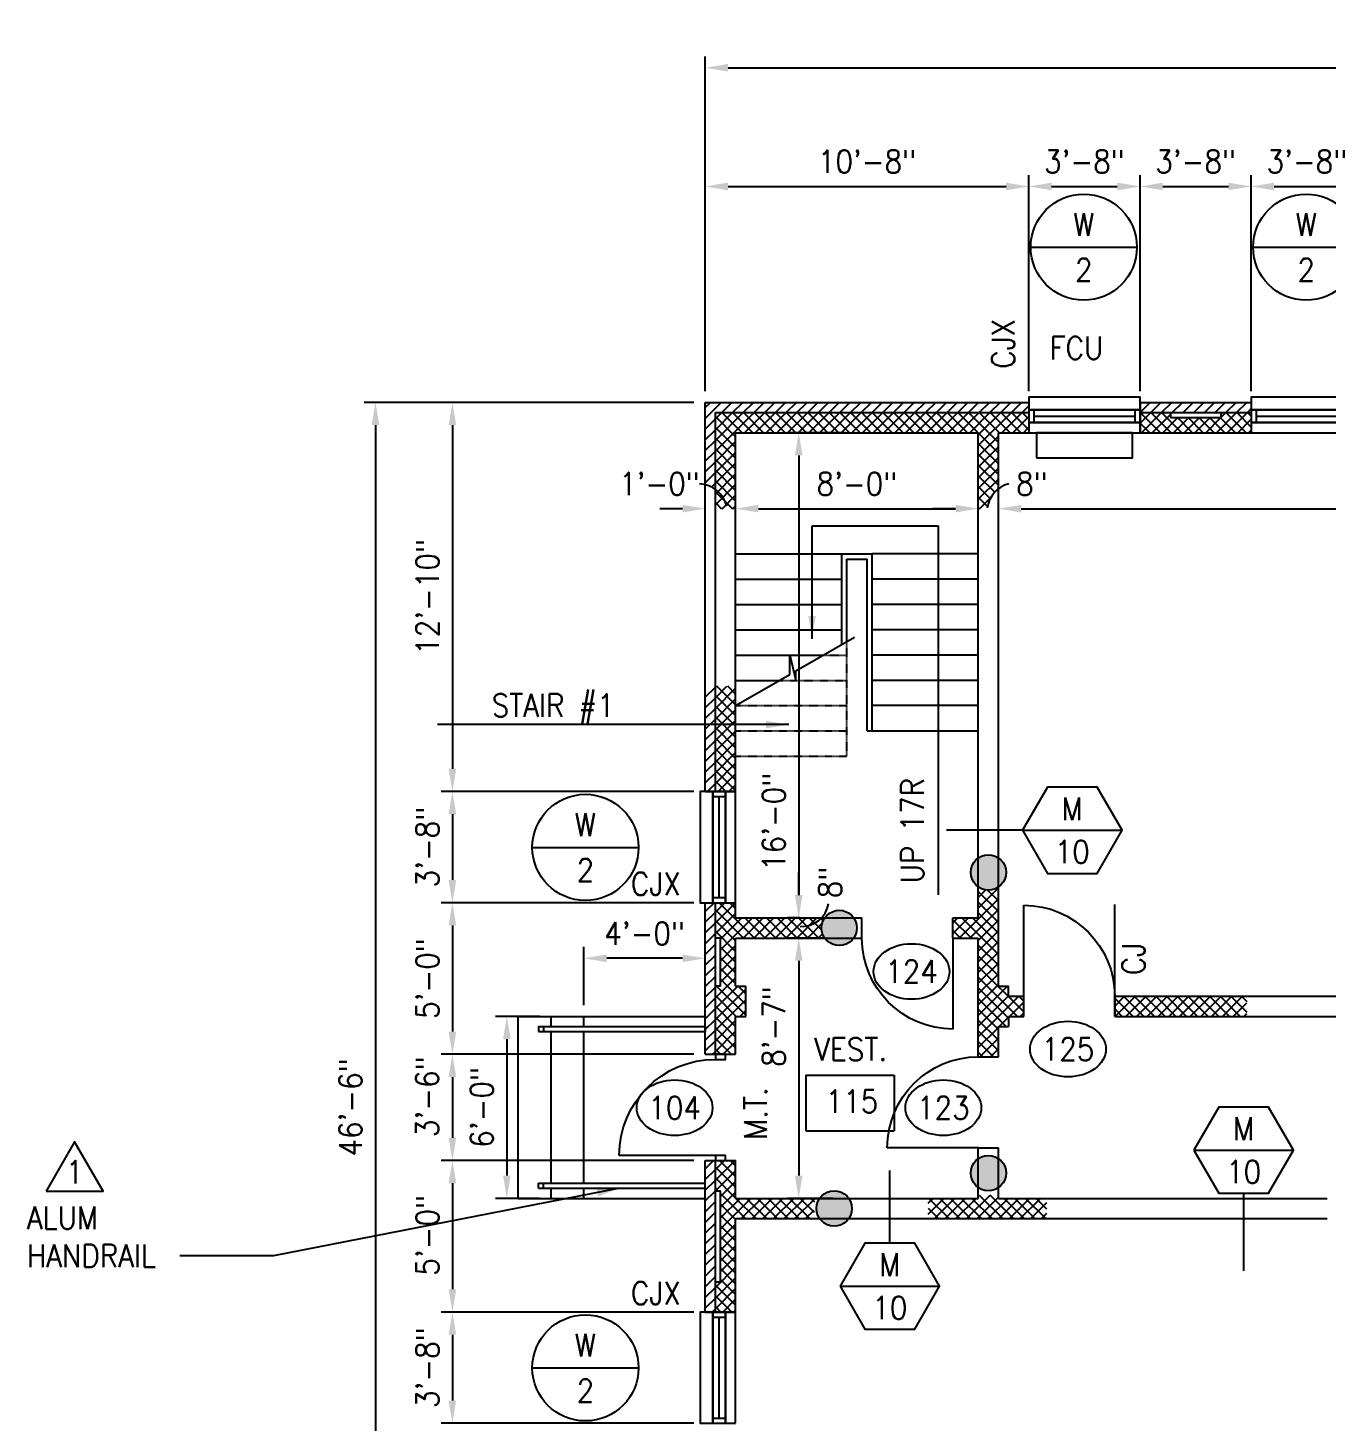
# Model space of a CAD drawing. Header units: inches. Extents: x 435 to 5963, y 191 to 2765.
# Drawn here: x 435 to 949, y 1132 to 1683 of the extents above; entities that cross this region are included whole.
import ezdxf
from ezdxf.enums import TextEntityAlignment as Align

# ---------------------------------------------------------------- set-up
doc = ezdxf.new("R2010")
doc.units = ezdxf.units.IN
doc.header["$LTSCALE"] = 0.5
doc.header["$MEASUREMENT"] = 0
doc.linetypes.add('HIDDEN2', pattern=[0.1875, 0.125, -0.0625])
doc.layers.get('0').update_dxf_attribs({"linetype": 'CONTINUOUS'})
doc.layers.get('Defpoints').update_dxf_attribs({"linetype": 'CONTINUOUS'})
for name, color, linetype in [('A-ANNO', 8, 'CONTINUOUS'), ('A-ANNO-DIMS', 7, 'CONTINUOUS'), ('A-ANNO-NOTE', 7, 'CONTINUOUS'), ('A-ANNO-TEXT', 7, 'CONTINUOUS'), ('A-DOOR', 3, 'CONTINUOUS'), ('A-DOOR-IDEN', 7, 'CONTINUOUS'), ('A-FLOR-HRAL', 2, 'CONTINUOUS'), ('A-FLOR-IDEN', 7, 'CONTINUOUS'), ('A-FLOR-STRS', 2, 'CONTINUOUS'), ('A-GLAZ', 3, 'CONTINUOUS'), ('A-GLAZ-IDEN', 7, 'CONTINUOUS'), ('A-GLAZ-SILL', 3, 'CONTINUOUS'), ('A-SECT-SYMB', 7, 'CONTINUOUS'), ('A-WALL', 2, 'CONTINUOUS'), ('A-WALL-IDEN', 7, 'CONTINUOUS'), ('A-WALL-JAMB', 2, 'CONTINUOUS'), ('M-HVAC-EQPM', 4, 'CONTINUOUS'), ('S-SLAB-JOIN', 2, 'CONTINUOUS')]:
    doc.layers.add(name, color=color, linetype=linetype)
doc.styles.add('ROMANS', font='romans.shx', dxfattribs={"width": 0.9})
doc.dimstyles.new('DIM96', dxfattribs={"dimscale": 96, "dimtxt": 0.09375, "dimasz": 0.09375, "dimexe": 0.046875, "dimexo": 0.046875, "dimgap": 0.046875, "dimtad": 1, "dimdec": 4, "dimzin": 3, "dimdsep": 46, "dimlunit": 4, "dimtxsty": 'ROMANS', "dimcen": 0.046875, "dimaunit": 1, "dimadec": 0, "dimazin": 0, "dimtfac": 0.7, "dimtdec": 4, "dimtofl": 0, "dimtmove": 2, "dimatfit": 3, "dimfxl": 1, "dimfrac": 1, "dimtolj": 1, "dimtzin": 0, "dimarcsym": 0})
doc.dimstyles.new('DIM96A', dxfattribs={"dimscale": 96, "dimtxt": 0.09375, "dimasz": 0.09375, "dimexe": 0.046875, "dimexo": 0.046875, "dimgap": 0.046875, "dimtad": 1, "dimdec": 4, "dimzin": 3, "dimdsep": 46, "dimlunit": 4, "dimtxsty": 'ROMANS', "dimcen": 0.046875, "dimaunit": 1, "dimadec": 0, "dimazin": 0, "dimtfac": 0.7, "dimtdec": 4, "dimtofl": 0, "dimtmove": 2, "dimatfit": 3, "dimfxl": 1, "dimfrac": 1, "dimtolj": 1, "dimtzin": 0, "dimarcsym": 0})
doc.dimstyles.new('LED96', dxfattribs={"dimscale": 96, "dimtxt": 0.09375, "dimasz": 0.09375, "dimexe": 0.046875, "dimexo": 0.046875, "dimgap": 0.046875, "dimtad": 0, "dimdec": 4, "dimzin": 3, "dimdsep": 46, "dimlunit": 4, "dimtxsty": 'ROMANS', "dimcen": 0.046875, "dimaunit": 1, "dimadec": 0, "dimazin": 0, "dimtfac": 0.7, "dimtdec": 4, "dimtofl": 0, "dimtmove": 2, "dimatfit": 3, "dimfxl": 1, "dimfrac": 1, "dimtolj": 1, "dimtzin": 0, "dimarcsym": 0})
pattern_1 = [(45, (3.181, -2.4256), (-2.1213203, 2.1213203), []), (135, (3.181, -2.4256), (-2.1213203, -2.1213203), [])]
pattern_2 = [(45, (3.181, -2.4256), (-2.1213203, 2.1213203), [])]

# ---------------------------------------------------------------- blocks, each defined once
blk = doc.blocks.new('DOOR1')
at = {"color": 0, "linetype": 'ByBlock'}
blk.add_line((0, 0), (0, 1), dxfattribs=at)
blk.add_arc((0, 0), 1, 90, 180, dxfattribs=at)
blk = doc.blocks.new('GLAZ1')
for p, q in [((2, 5), (2, 0)), ((2, 2.5), (42, 2.5)), ((42, 5), (42, 0))]:
    blk.add_line(p, q)
blk.add_lwpolyline([(0, 0), (44, 0), (44, 5), (0, 5)], close=True)
blk = doc.blocks.new('SILL1')
for points in [[(0, 9), (44, 9), (44, 14), (0, 14)], [(0, 0), (44, 0), (44, 4), (0, 4)]]:
    blk.add_lwpolyline(points, close=True)
blk = doc.blocks.new('JAMB')
blk.add_lwpolyline([(2, 0), (2, -4), (0, -4), (0, 0)], close=True)
blk = doc.blocks.new('*D14')
at = {"layer": 'A-ANNO-DIMS', "color": 0, "lineweight": -2}
for p, q in [((703, 1539.78), (703, 1672.22)), ((3103, 1539.78), (3103, 1672.22)), ((712, 1667.72), (3094, 1667.72))]:
    blk.add_line(p, q, dxfattribs=at)
at = {"layer": 'A-ANNO-DIMS', "color": 0}
for points in [[(712, 1669.22), (712, 1666.22), (703, 1667.72)], [(3094, 1669.22), (3094, 1666.22), (3103, 1667.72)]]:
    blk.add_solid(points, dxfattribs=at)
at = {"layer": 'Defpoints', "color": 0}
for p in [(3103, 1667.72), (703, 1535.28), (3103, 1535.28)]:
    blk.add_point(p, dxfattribs=at)
at = {"layer": 'A-ANNO-DIMS', "color": 0, "insert": (1903, 1677.57), "char_height": 9, "attachment_point": 5, "style": 'ROMANS'}
blk.add_mtext('\\A1;200\'-0"', dxfattribs=at)
blk = doc.blocks.new('*D15')
at = {"layer": 'A-ANNO-DIMS', "color": 0, "lineweight": -2}
for p, q in [((703, 1610.5), (703, 1625.22)), ((831, 1539.78), (831, 1625.22)), ((712, 1620.72), (822, 1620.72))]:
    blk.add_line(p, q, dxfattribs=at)
at = {"layer": 'A-ANNO-DIMS', "color": 0}
for points in [[(712, 1622.22), (712, 1619.22), (703, 1620.72)], [(822, 1622.22), (822, 1619.22), (831, 1620.72)]]:
    blk.add_solid(points, dxfattribs=at)
at = {"layer": 'Defpoints', "color": 0}
for p in [(831, 1620.72), (703, 1606), (831, 1535.28)]:
    blk.add_point(p, dxfattribs=at)
at = {"layer": 'A-ANNO-DIMS', "color": 0, "insert": (767, 1630.57), "char_height": 9, "attachment_point": 5, "style": 'ROMANS'}
blk.add_mtext('\\A1;10\'-8"', dxfattribs=at)
blk = doc.blocks.new('*D16')
at = {"layer": 'A-ANNO-DIMS', "color": 0, "lineweight": -2}
for p, q in [((831, 1539.78), (831, 1625.22)), ((875, 1539.78), (875, 1625.22)), ((840, 1620.72), (866, 1620.72))]:
    blk.add_line(p, q, dxfattribs=at)
at = {"layer": 'A-ANNO-DIMS', "color": 0}
for points in [[(840, 1622.22), (840, 1619.22), (831, 1620.72)], [(866, 1622.22), (866, 1619.22), (875, 1620.72)]]:
    blk.add_solid(points, dxfattribs=at)
at = {"layer": 'Defpoints', "color": 0}
for p in [(875, 1620.72), (831, 1535.28), (875, 1535.28)]:
    blk.add_point(p, dxfattribs=at)
at = {"layer": 'A-ANNO-DIMS', "color": 0, "insert": (853, 1630.57), "char_height": 9, "attachment_point": 5, "style": 'ROMANS'}
blk.add_mtext('\\A1;3\'-8"', dxfattribs=at)
blk = doc.blocks.new('*D17')
at = {"layer": 'A-ANNO-DIMS', "color": 0, "lineweight": -2}
for p, q in [((875, 1539.78), (875, 1625.22)), ((919, 1539.78), (919, 1625.22)), ((884, 1620.72), (910, 1620.72))]:
    blk.add_line(p, q, dxfattribs=at)
at = {"layer": 'A-ANNO-DIMS', "color": 0}
for points in [[(884, 1622.22), (884, 1619.22), (875, 1620.72)], [(910, 1622.22), (910, 1619.22), (919, 1620.72)]]:
    blk.add_solid(points, dxfattribs=at)
at = {"layer": 'Defpoints', "color": 0}
for p in [(919, 1620.72), (875, 1535.28), (919, 1535.28)]:
    blk.add_point(p, dxfattribs=at)
at = {"layer": 'A-ANNO-DIMS', "color": 0, "insert": (897, 1630.57), "char_height": 9, "attachment_point": 5, "style": 'ROMANS'}
blk.add_mtext('\\A1;3\'-8"', dxfattribs=at)
blk = doc.blocks.new('*D18')
at = {"layer": 'A-ANNO-DIMS', "color": 0, "lineweight": -2}
for p, q in [((919, 1539.78), (919, 1625.22)), ((963, 1539.78), (963, 1625.22)), ((928, 1620.72), (954, 1620.72))]:
    blk.add_line(p, q, dxfattribs=at)
at = {"layer": 'A-ANNO-DIMS', "color": 0}
for points in [[(928, 1622.22), (928, 1619.22), (919, 1620.72)], [(954, 1622.22), (954, 1619.22), (963, 1620.72)]]:
    blk.add_solid(points, dxfattribs=at)
at = {"layer": 'Defpoints', "color": 0}
for p in [(963, 1620.72), (919, 1535.28), (963, 1535.28)]:
    blk.add_point(p, dxfattribs=at)
at = {"layer": 'A-ANNO-DIMS', "color": 0, "insert": (941, 1630.57), "char_height": 9, "attachment_point": 5, "style": 'ROMANS'}
blk.add_mtext('\\A1;3\'-8"', dxfattribs=at)
blk = doc.blocks.new('*D58')
at = {"layer": 'A-ANNO-DIMS', "color": 0, "lineweight": -2}
for p, q in [((698.5, 1535.28), (568.04, 1535.28)), ((572.54, 1526.28), (572.54, 986.28)), ((698.5, 977.28), (568.04, 977.28))]:
    blk.add_line(p, q, dxfattribs=at)
at = {"layer": 'A-ANNO-DIMS', "color": 0}
for points in [[(571.04, 1526.28), (574.04, 1526.28), (572.54, 1535.28)], [(571.04, 986.28), (574.04, 986.28), (572.54, 977.28)]]:
    blk.add_solid(points, dxfattribs=at)
at = {"layer": 'Defpoints', "color": 0}
for p in [(703, 1535.28), (572.54, 977.28), (703, 977.28)]:
    blk.add_point(p, dxfattribs=at)
at = {"layer": 'A-ANNO-DIMS', "color": 0, "insert": (562.68, 1256.28), "char_height": 9, "attachment_point": 5, "rotation": 90, "style": 'ROMANS'}
blk.add_mtext('\\A1;46\'-6"', dxfattribs=at)
blk = doc.blocks.new('*D66')
at = {"layer": 'A-ANNO-DIMS', "color": 0, "lineweight": -2}
for p, q in [((645.47, 1535.28), (598.47, 1535.28)), ((602.97, 1526.28), (602.97, 1390.28)), ((698.5, 1381.28), (598.47, 1381.28))]:
    blk.add_line(p, q, dxfattribs=at)
at = {"layer": 'A-ANNO-DIMS', "color": 0}
for points in [[(601.47, 1526.28), (604.47, 1526.28), (602.97, 1535.28)], [(601.47, 1390.28), (604.47, 1390.28), (602.97, 1381.28)]]:
    blk.add_solid(points, dxfattribs=at)
at = {"layer": 'Defpoints', "color": 0}
for p in [(649.97, 1535.28), (602.97, 1381.28), (703, 1381.28)]:
    blk.add_point(p, dxfattribs=at)
at = {"layer": 'A-ANNO-DIMS', "color": 0, "insert": (593.11, 1458.28), "char_height": 9, "attachment_point": 5, "rotation": 90, "style": 'ROMANS'}
blk.add_mtext('\\A1;12\'-10"', dxfattribs=at)
blk = doc.blocks.new('*D67')
at = {"layer": 'A-ANNO-DIMS', "color": 0, "lineweight": -2}
for p, q in [((698.5, 1381.28), (598.47, 1381.28)), ((602.97, 1372.28), (602.97, 1346.28)), ((698.5, 1337.28), (598.47, 1337.28))]:
    blk.add_line(p, q, dxfattribs=at)
at = {"layer": 'A-ANNO-DIMS', "color": 0}
for points in [[(601.47, 1372.28), (604.47, 1372.28), (602.97, 1381.28)], [(601.47, 1346.28), (604.47, 1346.28), (602.97, 1337.28)]]:
    blk.add_solid(points, dxfattribs=at)
at = {"layer": 'Defpoints', "color": 0}
for p in [(703, 1381.28), (602.97, 1337.28), (703, 1337.28)]:
    blk.add_point(p, dxfattribs=at)
at = {"layer": 'A-ANNO-DIMS', "color": 0, "insert": (593.11, 1359.28), "char_height": 9, "attachment_point": 5, "rotation": 90, "style": 'ROMANS'}
blk.add_mtext('\\A1;3\'-8"', dxfattribs=at)
blk = doc.blocks.new('*D68')
at = {"layer": 'A-ANNO-DIMS', "color": 0, "lineweight": -2}
for p, q in [((698.5, 1337.28), (598.47, 1337.28)), ((602.97, 1328.28), (602.97, 1286.28)), ((698.5, 1277.28), (598.47, 1277.28))]:
    blk.add_line(p, q, dxfattribs=at)
at = {"layer": 'A-ANNO-DIMS', "color": 0}
for points in [[(601.47, 1328.28), (604.47, 1328.28), (602.97, 1337.28)], [(601.47, 1286.28), (604.47, 1286.28), (602.97, 1277.28)]]:
    blk.add_solid(points, dxfattribs=at)
at = {"layer": 'Defpoints', "color": 0}
for p in [(703, 1337.28), (602.97, 1277.28), (703, 1277.28)]:
    blk.add_point(p, dxfattribs=at)
at = {"layer": 'A-ANNO-DIMS', "color": 0, "insert": (593.11, 1307.28), "char_height": 9, "attachment_point": 5, "rotation": 90, "style": 'ROMANS'}
blk.add_mtext('\\A1;5\'-0"', dxfattribs=at)
blk = doc.blocks.new('*D69')
at = {"layer": 'A-ANNO-DIMS', "color": 0, "lineweight": -2}
for p, q in [((698.5, 1235.28), (598.47, 1235.28)), ((602.97, 1226.28), (602.97, 1184.28)), ((698.5, 1175.28), (598.47, 1175.28))]:
    blk.add_line(p, q, dxfattribs=at)
at = {"layer": 'A-ANNO-DIMS', "color": 0}
for points in [[(601.47, 1226.28), (604.47, 1226.28), (602.97, 1235.28)], [(601.47, 1184.28), (604.47, 1184.28), (602.97, 1175.28)]]:
    blk.add_solid(points, dxfattribs=at)
at = {"layer": 'Defpoints', "color": 0}
for p in [(703, 1235.28), (602.97, 1175.28), (703, 1175.28)]:
    blk.add_point(p, dxfattribs=at)
at = {"layer": 'A-ANNO-DIMS', "color": 0, "insert": (593.11, 1205.65), "char_height": 9, "attachment_point": 5, "rotation": 90, "style": 'ROMANS'}
blk.add_mtext('\\A1;5\'-0"', dxfattribs=at)
blk = doc.blocks.new('*D70')
at = {"layer": 'A-ANNO-DIMS', "color": 0, "lineweight": -2}
for p, q in [((637.5, 1292.28), (620, 1292.28)), ((624.5, 1283.28), (624.5, 1229.28)), ((637.47, 1220.28), (620, 1220.28))]:
    blk.add_line(p, q, dxfattribs=at)
at = {"layer": 'A-ANNO-DIMS', "color": 0}
for points in [[(623, 1283.28), (626, 1283.28), (624.5, 1292.28)], [(623, 1229.28), (626, 1229.28), (624.5, 1220.28)]]:
    blk.add_solid(points, dxfattribs=at)
at = {"layer": 'Defpoints', "color": 0}
for p in [(642, 1292.28), (624.5, 1220.28), (641.97, 1220.28)]:
    blk.add_point(p, dxfattribs=at)
at = {"layer": 'A-ANNO-DIMS', "color": 0, "insert": (614.64, 1256.28), "char_height": 9, "attachment_point": 5, "rotation": 90, "style": 'ROMANS'}
blk.add_mtext('\\A1;6\'-0"', dxfattribs=at)
blk = doc.blocks.new('*D71')
at = {"layer": 'A-ANNO-DIMS', "color": 0, "lineweight": -2}
for p, q in [((758.5, 1523.28), (735.47, 1523.28)), ((739.97, 1514.28), (739.97, 1340.28)), ((740.47, 1331.28), (735.47, 1331.28))]:
    blk.add_line(p, q, dxfattribs=at)
at = {"layer": 'A-ANNO-DIMS', "color": 0}
for points in [[(738.47, 1514.28), (741.47, 1514.28), (739.97, 1523.28)], [(738.47, 1340.28), (741.47, 1340.28), (739.97, 1331.28)]]:
    blk.add_solid(points, dxfattribs=at)
at = {"layer": 'Defpoints', "color": 0}
for p in [(763, 1523.28), (739.97, 1331.28), (744.97, 1331.28)]:
    blk.add_point(p, dxfattribs=at)
at = {"layer": 'A-ANNO-DIMS', "color": 0, "insert": (730.11, 1369.28), "char_height": 9, "attachment_point": 5, "rotation": 90, "style": 'ROMANS'}
blk.add_mtext('\\A1;16\'-0"', dxfattribs=at)
blk = doc.blocks.new('*D72')
at = {"layer": 'A-ANNO-DIMS', "color": 0, "lineweight": -2}
for p, q in [((739.97, 1340.28), (739.97, 1349.28)), ((740.47, 1331.28), (735.47, 1331.28)), ((749.47, 1323.28), (735.47, 1323.28)), ((739.97, 1314.28), (739.97, 1305.28))]:
    blk.add_line(p, q, dxfattribs=at)
at = {"layer": 'A-ANNO-DIMS', "color": 0}
for points in [[(738.47, 1340.28), (741.47, 1340.28), (739.97, 1331.28)], [(738.47, 1314.28), (741.47, 1314.28), (739.97, 1323.28)]]:
    blk.add_solid(points, dxfattribs=at)
at = {"layer": 'Defpoints', "color": 0}
for p in [(744.97, 1331.28), (739.97, 1323.28), (753.97, 1323.28)]:
    blk.add_point(p, dxfattribs=at)
at = {"layer": 'A-ANNO-DIMS', "color": 0, "insert": (752.38, 1345.28), "char_height": 9, "attachment_point": 5, "rotation": 90, "style": 'ROMANS'}
blk.add_mtext('\\A1;8"', dxfattribs=at)
blk = doc.blocks.new('*D73')
at = {"layer": 'A-ANNO-DIMS', "color": 0, "lineweight": -2}
for p, q in [((749.47, 1323.28), (735.47, 1323.28)), ((739.97, 1314.28), (739.97, 1229.28)), ((753.47, 1220.28), (735.47, 1220.28))]:
    blk.add_line(p, q, dxfattribs=at)
at = {"layer": 'A-ANNO-DIMS', "color": 0}
for points in [[(738.47, 1314.28), (741.47, 1314.28), (739.97, 1323.28)], [(738.47, 1229.28), (741.47, 1229.28), (739.97, 1220.28)]]:
    blk.add_solid(points, dxfattribs=at)
at = {"layer": 'Defpoints', "color": 0}
for p in [(753.97, 1323.28), (739.97, 1220.28), (757.97, 1220.28)]:
    blk.add_point(p, dxfattribs=at)
at = {"layer": 'A-ANNO-DIMS', "color": 0, "insert": (730.11, 1288.28), "char_height": 9, "attachment_point": 5, "rotation": 90, "style": 'ROMANS'}
blk.add_mtext('\\A1;8\'-7"', dxfattribs=at)
blk = doc.blocks.new('*D74')
at = {"layer": 'A-ANNO-DIMS', "color": 0, "lineweight": -2}
for p, q in [((655, 1296.78), (655, 1319.78)), ((694, 1315.28), (664, 1315.28))]:
    blk.add_line(p, q, dxfattribs=at)
at = {"layer": 'A-ANNO-DIMS', "color": 0}
for points in [[(664, 1316.78), (664, 1313.78), (655, 1315.28)], [(694, 1316.78), (694, 1313.78), (703, 1315.28)]]:
    blk.add_solid(points, dxfattribs=at)
at = {"layer": 'Defpoints', "color": 0}
for p in [(655, 1315.28), (703, 1315.28), (655, 1292.28)]:
    blk.add_point(p, dxfattribs=at)
at = {"layer": 'A-ANNO-DIMS', "color": 0, "insert": (679, 1325.14), "char_height": 9, "attachment_point": 5, "style": 'ROMANS'}
blk.add_mtext('\\A1;4\'-0"', dxfattribs=at)
blk = doc.blocks.new('*D75')
at = {"layer": 'A-ANNO-DIMS', "color": 0, "lineweight": -2}
for p, q in [((698.5, 1175.28), (598.47, 1175.28)), ((602.97, 1166.28), (602.97, 1140.28)), ((698.5, 1131.28), (598.47, 1131.28))]:
    blk.add_line(p, q, dxfattribs=at)
at = {"layer": 'A-ANNO-DIMS', "color": 0}
for points in [[(601.47, 1166.28), (604.47, 1166.28), (602.97, 1175.28)], [(601.47, 1140.28), (604.47, 1140.28), (602.97, 1131.28)]]:
    blk.add_solid(points, dxfattribs=at)
at = {"layer": 'Defpoints', "color": 0}
for p in [(703, 1175.28), (602.97, 1131.28), (703, 1131.28)]:
    blk.add_point(p, dxfattribs=at)
at = {"layer": 'A-ANNO-DIMS', "color": 0, "insert": (593.11, 1153.28), "char_height": 9, "attachment_point": 5, "rotation": 90, "style": 'ROMANS'}
blk.add_mtext('\\A1;3\'-8"', dxfattribs=at)
blk = doc.blocks.new('*D77')
at = {"layer": 'A-ANNO-DIMS', "color": 0, "lineweight": -2}
for p, q in [((703, 1494.74), (703, 1497.71)), ((715, 1492.26), (715, 1497.71)), ((694, 1493.21), (685, 1493.21)), ((724, 1493.21), (733, 1493.21))]:
    blk.add_line(p, q, dxfattribs=at)
at = {"layer": 'A-ANNO-DIMS', "color": 0}
for points in [[(694, 1494.71), (694, 1491.71), (703, 1493.21)], [(724, 1494.71), (724, 1491.71), (715, 1493.21)]]:
    blk.add_solid(points, dxfattribs=at)
at = {"layer": 'Defpoints', "color": 0}
for p in [(703, 1490.24), (715, 1493.21), (715, 1487.76)]:
    blk.add_point(p, dxfattribs=at)
at = {"layer": 'A-ANNO-DIMS', "color": 0, "insert": (684.88, 1503.07), "char_height": 9, "attachment_point": 5, "style": 'ROMANS'}
blk.add_mtext('\\A1;1\'-0"', dxfattribs=at)
blk = doc.blocks.new('*D78')
at = {"layer": 'A-ANNO-DIMS', "color": 0, "lineweight": -2}
for p, q in [((715, 1492.26), (715, 1497.71)), ((811, 1497.22), (811, 1497.71)), ((724, 1493.21), (802, 1493.21))]:
    blk.add_line(p, q, dxfattribs=at)
at = {"layer": 'A-ANNO-DIMS', "color": 0}
for points in [[(724, 1494.71), (724, 1491.71), (715, 1493.21)], [(802, 1494.71), (802, 1491.71), (811, 1493.21)]]:
    blk.add_solid(points, dxfattribs=at)
at = {"layer": 'Defpoints', "color": 0}
for p in [(811, 1493.21), (811, 1492.72), (715, 1487.76)]:
    blk.add_point(p, dxfattribs=at)
at = {"layer": 'A-ANNO-DIMS', "color": 0, "insert": (763, 1503.07), "char_height": 9, "attachment_point": 5, "style": 'ROMANS'}
blk.add_mtext('\\A1;8\'-0"', dxfattribs=at)
blk = doc.blocks.new('*D79')
at = {"layer": 'A-ANNO-DIMS', "color": 0, "lineweight": -2}
for p, q in [((811, 1497.22), (811, 1497.71)), ((819, 1492.26), (819, 1497.71)), ((802, 1493.21), (793, 1493.21)), ((828, 1493.21), (837, 1493.21))]:
    blk.add_line(p, q, dxfattribs=at)
at = {"layer": 'A-ANNO-DIMS', "color": 0}
for points in [[(802, 1494.71), (802, 1491.71), (811, 1493.21)], [(828, 1494.71), (828, 1491.71), (819, 1493.21)]]:
    blk.add_solid(points, dxfattribs=at)
at = {"layer": 'Defpoints', "color": 0}
for p in [(811, 1492.72), (819, 1493.21), (819, 1487.76)]:
    blk.add_point(p, dxfattribs=at)
at = {"layer": 'A-ANNO-DIMS', "color": 0, "insert": (832.21, 1503.07), "char_height": 9, "attachment_point": 5, "style": 'ROMANS'}
blk.add_mtext('\\A1;8"', dxfattribs=at)
blk = doc.blocks.new('*D80')
at = {"layer": 'A-ANNO-DIMS', "color": 0, "lineweight": -2}
for p, q in [((819, 1492.26), (819, 1497.71)), ((1189, 1489.62), (1189, 1497.71)), ((828, 1493.21), (1180, 1493.21))]:
    blk.add_line(p, q, dxfattribs=at)
at = {"layer": 'A-ANNO-DIMS', "color": 0}
for points in [[(828, 1494.71), (828, 1491.71), (819, 1493.21)], [(1180, 1494.71), (1180, 1491.71), (1189, 1493.21)]]:
    blk.add_solid(points, dxfattribs=at)
at = {"layer": 'Defpoints', "color": 0}
for p in [(1189, 1493.21), (819, 1487.76), (1189, 1485.12)]:
    blk.add_point(p, dxfattribs=at)
at = {"layer": 'A-ANNO-DIMS', "color": 0, "insert": (1004, 1503.07), "char_height": 9, "attachment_point": 5, "style": 'ROMANS'}
blk.add_mtext('\\A1;30\'-10"', dxfattribs=at)
blk = doc.blocks.new('EQ01')
blk.add_lwpolyline([(-19, 10), (19, 10), (19, 0), (-19, 0)], close=True)
blk = doc.blocks.new('IDEN002')
blk.add_ellipse((0, 0), major_axis=(0.1562, 0), ratio=0.733333)
at = {"style": 'ROMANS', "width": 0.9}
blk.add_attdef('#', text='', height=0.0938, dxfattribs=at).set_placement((0, 0), align=Align.MIDDLE)
blk = doc.blocks.new('IDEN4')
for p, q in [((-0.1899, 0.1074), (0.1747, 0.1074)), ((-0.1899, 0.1074), (-0.1899, -0.1218)), ((0.1747, 0.1074), (0.1747, -0.1218)), ((-0.1899, -0.1218), (0.1747, -0.1218))]:
    blk.add_line(p, q)
at = {"style": 'ROMANS', "width": 0.9}
blk.add_attdef('#', text='', height=0.0938, dxfattribs=at).set_placement((0, 0), align=Align.MIDDLE)
blk = doc.blocks.new('XXC')
blk.add_line((-0.2188, 0), (0.2188, 0))
blk.add_circle((0, 0), 0.2188)
at = {"style": 'ROMANS', "width": 0.9}
for tag, p in [('#', (0, 0.0937)), ('@', (0, -0.0938))]:
    blk.add_attdef(tag, text='', height=0.0938, dxfattribs=at).set_placement(p, align=Align.MIDDLE)
blk = doc.blocks.new('XXD')
blk.add_lwpolyline([(-0.1174, -0.0782), (0.1174, -0.0782), (0, 0.1251)], close=True)
at = {"style": 'ROMANS', "width": 0.9}
blk.add_attdef('#', text='', height=0.0938, dxfattribs=at).set_placement((0, 0), align=Align.MIDDLE)
blk = doc.blocks.new('XX01')
blk.add_hatch(color=256).paths.add_polyline_path([(7, 0, 1), (-7, 0, 1)])
blk.add_circle((0, 0), 7)
blk = doc.blocks.new('IDA')
blk.add_line((-0.2051, 0), (0.2051, 0))
blk.add_lwpolyline([(-0.2051, 0), (-0.1026, -0.1776), (0.1026, -0.1776), (0.2051, 0), (0.1026, 0.1776), (-0.1026, 0.1776)], close=True)
at = {"style": 'ROMANS', "width": 0.9}
for tag, p in [('@', (0, 0.0888)), ('#', (0, -0.0888))]:
    blk.add_attdef(tag, text='', height=0.0938, dxfattribs=at).set_placement(p, align=Align.MIDDLE)
blk = doc.blocks.new('JOINTA')
blk.add_line((0, 0), (0, -12))
blk = doc.blocks.new('JOINT')
blk.add_line((0, 0), (0, -8))
blk = doc.blocks.new('*D430')
at = {"layer": 'A-ANNO-DIMS', "color": 0, "lineweight": -2}
for p, q in [((698.5, 1277.28), (598.47, 1277.28)), ((602.97, 1268.28), (602.97, 1244.28)), ((698.5, 1235.28), (598.47, 1235.28))]:
    blk.add_line(p, q, dxfattribs=at)
at = {"layer": 'A-ANNO-DIMS', "color": 0}
for points in [[(601.47, 1268.28), (604.47, 1268.28), (602.97, 1277.28)], [(601.47, 1244.28), (604.47, 1244.28), (602.97, 1235.28)]]:
    blk.add_solid(points, dxfattribs=at)
at = {"layer": 'Defpoints', "color": 0}
for p in [(703, 1277.28), (602.97, 1235.28), (703, 1235.28)]:
    blk.add_point(p, dxfattribs=at)
at = {"layer": 'A-ANNO-DIMS', "color": 0, "insert": (593, 1260.5), "char_height": 9, "attachment_point": 5, "rotation": 90, "style": 'ROMANS'}
blk.add_mtext('\\A1;3\'-6"', dxfattribs=at)

msp = doc.modelspace()

# ---------------------------------------------------------------- hatches: boundary and pattern name
at = {"layer": 'A-ANNO'}
h = msp.add_hatch(dxfattribs=at)
h.set_pattern_fill('ANSI31', color=256, scale=24, style=0)
h.set_pattern_definition(pattern_2)
h.paths.add_polyline_path([(703, 1535.28047), (703, 1502.713, -0.093106092), (707, 1500.84085), (707, 1531.28047), (831, 1531.28047), (831, 1532.28047), (831, 1535.28047)])
h = msp.add_hatch(dxfattribs=at)
h.set_pattern_fill('ANSI31', color=256, scale=24, style=0)
h.set_pattern_definition(pattern_2)
h.paths.add_polyline_path([(875, 1535.28047), (875, 1532.28047), (875, 1531.28047), (919, 1531.28047), (919, 1532.28047), (919, 1535.28047)])
h = msp.add_hatch(dxfattribs=at)
h.set_pattern_fill('ANSI37', color=256, scale=24, style=0)
h.set_pattern_definition(pattern_1)
h.paths.add_polyline_path([(831, 1531.28047), (707, 1531.28047), (707, 1493.21368), (715, 1493.21368), (715, 1523.28047), (811, 1523.28047), (811, 1493.21368), (814.48404, 1493.21368, -0.199495832), (819, 1501.0563), (819, 1523.28047), (831, 1523.28047), (831, 1527.28047)])
h = msp.add_hatch(dxfattribs=at)
h.set_pattern_fill('ANSI37', color=256, scale=24, style=0)
h.set_pattern_definition(pattern_1)
h.paths.add_polyline_path([(919, 1527.28047), (919, 1531.28047), (907, 1531.28047), (907, 1529.28047), (887, 1529.28047), (887, 1531.28047), (875, 1531.28047), (875, 1527.28047), (875, 1523.28047), (919, 1523.28047)])
h = msp.add_hatch(dxfattribs=at)
h.set_pattern_fill('ANSI31', color=256, scale=24, style=0)
h.set_pattern_definition(pattern_2)
h.paths.add_polyline_path([(707, 1422.94692), (703, 1422.94692), (703, 1381.28047), (706, 1381.28047), (707, 1381.28047)])
h = msp.add_hatch(dxfattribs=at)
h.set_pattern_fill('ANSI37', color=256, scale=24, style=0)
h.set_pattern_definition(pattern_1)
h.paths.add_polyline_path([(715, 1422.94692), (707, 1422.94692), (707, 1381.28047), (711, 1381.28047), (715, 1381.28047)])
h = msp.add_hatch(dxfattribs=at)
h.set_pattern_fill('ANSI37', color=256, scale=24, style=0)
h.set_pattern_definition([(45, (8.2175, 2), (-2.1213203, 2.1213203), []), (135, (8.2175, 2), (-2.1213203, -2.1213203), [])])
h.paths.add_polyline_path([(829, 1300.28047), (823, 1300.28047), (823, 1304.28047), (819, 1304.28047), (819, 1343.53591, -0.313859338), (811, 1343.53591), (811, 1331.28047), (801, 1331.28047), (801, 1323.28047), (811, 1323.28047), (811, 1276.28047), (819, 1276.28047), (819, 1288.28047), (823, 1288.28047), (823, 1292.28047), (829, 1292.28047)])
h = msp.add_hatch(dxfattribs=at)
h.set_pattern_fill('ANSI31', color=256, scale=24, style=0)
h.set_pattern_definition(pattern_2)
h.paths.add_polyline_path([(707, 1337.28047), (706, 1337.28047), (703, 1337.28047), (703, 1277.28047), (707, 1277.28047)])
h = msp.add_hatch(dxfattribs=at)
h.set_pattern_fill('ANSI37', color=256, scale=24, style=0)
h.set_pattern_definition(pattern_1)
h.paths.add_polyline_path([(750.25544, 1323.28047, -0.153244359), (749, 1327.28047, -0.153244359), (750.25544, 1331.28047), (715, 1331.28047), (715, 1337.28047), (711, 1337.28047), (707, 1337.28047), (707, 1323.28047), (709, 1323.28047), (709, 1304.28047), (707, 1304.28047), (707, 1277.28047), (711, 1277.28047), (715, 1277.28047), (715, 1292.28047), (719, 1292.28047), (719, 1304.28047), (715, 1304.28047), (715, 1323.28047)])
h = msp.add_hatch(dxfattribs=at)
h.set_pattern_fill('ANSI37', color=256, scale=24, style=0)
h.set_pattern_definition(pattern_1)
h.paths.add_polyline_path([(917.18102, 1300.28047), (865, 1300.28047), (865, 1292.28047), (917.18102, 1292.28047)])
h = msp.add_hatch(dxfattribs=at)
h.set_pattern_fill('ANSI31', color=256, scale=24, style=0)
h.set_pattern_definition(pattern_2)
h.paths.add_polyline_path([(703, 1175.28047), (706, 1175.28047), (707, 1175.28047), (707, 1235.28047), (703, 1235.28047)])
h = msp.add_hatch(dxfattribs=at)
h.set_pattern_fill('ANSI37', color=256, scale=24, style=0)
h.set_pattern_definition(pattern_1)
h.paths.add_polyline_path([(747.0718, 1220.28047), (715, 1220.28047), (715, 1235.28047), (707, 1235.28047), (707, 1223.28047), (709, 1223.28047), (709, 1187.28047), (707, 1187.28047), (707, 1175.28047), (711, 1175.28047), (715, 1175.28047), (715, 1212.28047), (747.0718, 1212.28047, -0.131652498), (746, 1216.28047, -0.131652498)])
h = msp.add_hatch(dxfattribs=at)
h.set_pattern_fill('ANSI37', color=256, scale=24, style=0)
h.set_pattern_definition(pattern_1)
h.paths.add_polyline_path([(838.18102, 1220.28047), (819, 1220.28047), (819, 1221.57436), (811, 1221.57436), (811, 1220.28047), (791.18102, 1220.28047), (791.18102, 1212.28047), (838.18102, 1212.28047)])

# ---------------------------------------------------------------- linework, layer by layer
at = {"layer": 'A-ANNO-DIMS'}
for centre, radius, start, end in [((700.01665, 1491.12959), 11.96142, 14.9480361, 86.6698732), ((826.17893, 1491.701), 11.79231, 105.383467, 171.9466175), ((741.22705, 1338.61003), 10.71069, 266.1053147, 350.7774287)]:
    msp.add_arc(centre, radius, start, end, dxfattribs=at)
at = {"layer": 'A-ANNO-TEXT'}
for p, q in [((795.13311, 1486.39322), (795.13311, 1340.40488)), ((865, 1300.28047), (865, 1336.57436))]:
    msp.add_line(p, q, dxfattribs=at)
at = {"layer": 'A-FLOR-HRAL'}
for p, q in [((757, 1475.28047), (769, 1475.28047)), ((757, 1439.4823), (757, 1475.28047)), ((759, 1473.28047), (767, 1473.28047)), ((759, 1440.63476), (759, 1473.28047)), ((767, 1405.28047), (767, 1473.28047)), ((769, 1405.28047), (769, 1475.28047)), ((767, 1405.28047), (769, 1405.28047)), ((637, 1288.28047), (703, 1288.28047)), ((637, 1288.28047), (637, 1286.28047)), ((637, 1286.28047), (703, 1286.28047)), ((639, 1288.28047), (639, 1286.28047)), ((703, 1288.28047), (703, 1286.28047)), ((637, 1226.28047), (703, 1226.28047)), ((637, 1224.28047), (637, 1226.28047)), ((639, 1224.28047), (639, 1226.28047)), ((703, 1224.28047), (703, 1226.28047)), ((637, 1224.28047), (703, 1224.28047))]:
    msp.add_line(p, q, dxfattribs=at)
at = {"layer": 'A-FLOR-STRS'}
for p, q in [((715, 1475.28047), (757, 1475.28047)), ((811, 1475.28047), (769, 1475.28047)), ((715, 1465.28047), (757, 1465.28047)), ((811, 1465.28047), (769, 1465.28047)), ((715, 1455.28047), (757, 1455.28047)), ((811, 1455.28047), (769, 1455.28047)), ((715, 1445.28047), (757, 1445.28047)), ((811, 1445.28047), (769, 1445.28047)), ((715, 1435.28047), (749.70812, 1435.28047)), ((811, 1435.28047), (769, 1435.28047)), ((715, 1425.28047), (732.35406, 1425.28047)), ((811, 1425.28047), (769, 1425.28047)), ((811, 1415.28047), (769, 1415.28047)), ((769, 1405.28047), (811, 1405.28047)), ((629, 1292.28047), (703, 1292.28047)), ((629, 1220.28047), (629, 1292.28047)), ((642, 1288.28047), (642, 1292.28047)), ((655, 1288.28047), (655, 1292.28047)), ((642, 1226.28047), (642, 1286.28047)), ((655, 1226.28047), (655, 1286.28047)), ((629, 1220.28047), (703, 1220.28047)), ((642, 1220.28047), (642, 1224.28047)), ((655, 1220.28047), (655, 1224.28047))]:
    msp.add_line(p, q, dxfattribs=at)
at = {"layer": 'A-FLOR-STRS', "linetype": 'HIDDEN2'}
for p, q in [((759, 1395.28047), (759, 1440.63476)), ((749.70812, 1435.28047), (759, 1435.28047)), ((732.35406, 1425.28047), (759, 1425.28047)), ((715, 1415.28047), (759, 1415.28047)), ((715, 1405.28047), (759, 1405.28047)), ((715, 1395.28047), (759, 1395.28047))]:
    msp.add_line(p, q, dxfattribs=at)
at = {"layer": 'A-SECT-SYMB'}
for p, q in [((738.86649, 1429.03315), (762.00931, 1442.36883)), ((736.39776, 1427.61058), (736.39776, 1435.28047)), ((736.39776, 1435.28047), (738.86649, 1425.28047)), ((738.86649, 1425.28047), (738.86649, 1429.03315)), ((715, 1415.28047), (736.39776, 1427.61058))]:
    msp.add_line(p, q, dxfattribs=at)
at = {"layer": 'A-WALL'}
for p, q in [((703, 1535.28047), (831, 1535.28047)), ((703, 1381.28047), (703, 1535.28047)), ((831, 1535.28047), (831, 1523.28047)), ((875, 1535.28047), (875, 1523.28047)), ((875, 1535.28047), (919, 1535.28047)), ((919, 1535.28047), (919, 1523.28047)), ((707, 1531.28047), (831, 1531.28047)), ((707, 1381.28047), (707, 1531.28047)), ((875, 1531.28047), (919, 1531.28047)), ((887, 1531.28047), (887, 1529.28047)), ((887, 1529.28047), (907, 1529.28047)), ((907, 1531.28047), (907, 1529.28047)), ((715, 1523.28047), (811, 1523.28047)), ((715, 1381.28047), (715, 1523.28047)), ((811, 1331.28047), (811, 1523.28047)), ((819, 1304.28047), (819, 1523.28047)), ((819, 1523.28047), (831, 1523.28047)), ((875, 1523.28047), (919, 1523.28047)), ((703, 1381.28047), (715, 1381.28047)), ((703, 1337.28047), (715, 1337.28047)), ((703, 1277.28047), (703, 1337.28047)), ((707, 1277.28047), (707, 1337.28047)), ((715, 1331.28047), (715, 1337.28047)), ((715, 1331.28047), (765, 1331.28047)), ((765, 1323.28047), (765, 1331.28047)), ((801, 1323.28047), (801, 1331.28047)), ((801, 1331.28047), (811, 1331.28047)), ((709, 1323.28047), (707, 1323.28047)), ((709, 1304.28047), (709, 1323.28047)), ((715, 1323.28047), (765, 1323.28047)), ((715, 1304.28047), (715, 1323.28047)), ((801, 1323.28047), (811, 1323.28047)), ((811, 1276.28047), (811, 1323.28047)), ((709, 1304.28047), (707, 1304.28047)), ((715, 1304.28047), (719, 1304.28047)), ((719, 1292.28047), (719, 1304.28047)), ((819, 1304.28047), (823, 1304.28047)), ((823, 1300.28047), (823, 1304.28047)), ((823, 1300.28047), (829, 1300.28047)), ((829, 1292.28047), (829, 1300.28047)), ((865, 1292.28047), (865, 1300.28047)), ((865, 1300.28047), (1147, 1300.28047)), ((715, 1277.28047), (715, 1292.28047)), ((715, 1292.28047), (719, 1292.28047)), ((823, 1292.28047), (829, 1292.28047)), ((823, 1292.28047), (823, 1288.28047)), ((865, 1292.28047), (1147, 1292.28047)), ((819, 1276.28047), (819, 1288.28047)), ((819, 1288.28047), (823, 1288.28047)), ((703, 1277.28047), (715, 1277.28047)), ((811, 1276.28047), (819, 1276.28047)), ((811, 1220.28047), (811, 1240.28047)), ((811, 1240.28047), (819, 1240.28047)), ((819, 1220.28047), (819, 1240.28047)), ((703, 1175.28047), (703, 1235.28047)), ((703, 1235.28047), (715, 1235.28047)), ((707, 1175.28047), (707, 1235.28047)), ((715, 1220.28047), (715, 1235.28047)), ((707, 1223.28047), (709, 1223.28047)), ((709, 1187.28047), (709, 1223.28047)), ((715, 1220.28047), (811, 1220.28047)), ((819, 1220.28047), (949, 1220.28047)), ((715, 1212.28047), (949, 1212.28047)), ((715, 1175.28047), (715, 1212.28047)), ((707, 1187.28047), (709, 1187.28047)), ((703, 1175.28047), (715, 1175.28047))]:
    msp.add_line(p, q, dxfattribs=at)
at = {"layer": 'A-WALL-IDEN'}
for p, q in [((828.48303, 1365.94969), (798.45832, 1365.94969)), ((776, 1202.57436), (776, 1231.28047)), ((916, 1191.57436), (916, 1222.28047))]:
    msp.add_line(p, q, dxfattribs=at)

# ---------------------------------------------------------------- block references
at = {"layer": 'A-ANNO'}
for p in [(815, 1349.28047), (756, 1327.28047), (815, 1230.28047), (754, 1216.28047)]:
    msp.add_blockref('XX01', p, dxfattribs=at)
at = {"layer": 'A-ANNO-NOTE', "xscale": 96, "yscale": 96, "zscale": 96}
msp.add_blockref('XXD', (453.51948, 1230.69565), dxfattribs=at).add_auto_attribs({'#': '1'})
at = {"layer": 'A-DOOR', "xscale": -35.99999999999988, "yscale": 35.99999999999988, "zscale": 35.99999999999988}
msp.add_blockref('DOOR1', (829, 1300.28047), dxfattribs=at)
at = {"layer": 'A-DOOR'}
for p, xscale, yscale, zscale, rotation in [((801, 1323.28047), -36, 36, 36, 180.0000000000004), ((707, 1237.28047), -38, 38, 38, 90), ((811, 1240.28047), -35.99999999999954, 35.99999999999954, 35.99999999999954, 90.00000000000018)]:
    msp.add_blockref('DOOR1', p, dxfattribs=dict(at, xscale=xscale, yscale=yscale, zscale=zscale, rotation=rotation))
at = {"layer": 'A-DOOR-IDEN', "xscale": 96, "yscale": 96, "zscale": 96}
for p, values in [((784.58536, 1310.04307), {'#': '124'}), ((846.48193, 1279.35098), {'#': '125'}), ((690.87496, 1256.13547), {'#': '104'}), ((797.1683, 1256.13547), {'#': '123'})]:
    msp.add_blockref('IDEN002', p, dxfattribs=at).add_auto_attribs(values)
at = {"layer": 'A-FLOR-IDEN', "xscale": 96, "yscale": 96, "zscale": 96}
msp.add_blockref('IDEN4', (761.00919, 1258.68284), dxfattribs=at).add_auto_attribs({'#': '115'})
at = {"layer": 'A-GLAZ'}
for p in [(831, 1527.28047), (919, 1527.28047)]:
    msp.add_blockref('GLAZ1', p, dxfattribs=at)
at = {"layer": 'A-GLAZ', "rotation": 90}
for p in [(711, 1337.28047), (711, 1131.28047)]:
    msp.add_blockref('GLAZ1', p, dxfattribs=at)
at = {"layer": 'A-GLAZ-IDEN', "xscale": 96, "yscale": 96, "zscale": 96}
for p in [(852.74171, 1596.70283), (940.74171, 1596.70283), (655.58566, 1359.18167), (655.58566, 1153.18167)]:
    msp.add_blockref('XXC', p, dxfattribs=at).add_auto_attribs({'#': 'W', '@': '2'})
at = {"layer": 'A-GLAZ-SILL'}
for p in [(831, 1523.28047), (919, 1523.28047)]:
    msp.add_blockref('SILL1', p, dxfattribs=at)
at = {"layer": 'A-GLAZ-SILL', "rotation": 90}
for p in [(715, 1337.28047), (715, 1131.28047)]:
    msp.add_blockref('SILL1', p, dxfattribs=at)
at = {"layer": 'A-WALL-IDEN', "xscale": 96, "yscale": 96, "zscale": 96}
for p in [(848.17363, 1365.94969), (916, 1239.33303), (776, 1185.5218)]:
    msp.add_blockref('IDA', p, dxfattribs=at).add_auto_attribs({'@': 'M', '#': '10'})
at = {"layer": 'A-WALL-JAMB', "xscale": -1, "rotation": 90}
for p in [(707, 1277.28047), (707, 1237.28047)]:
    msp.add_blockref('JAMB', p, dxfattribs=at)
at = {"layer": 'M-HVAC-EQPM', "xscale": -1, "rotation": 180}
msp.add_blockref('EQ01', (853, 1523.28047), dxfattribs=at)
at = {"layer": 'S-SLAB-JOIN'}
for name, p in [('JOINTA', (831, 1535.28047)), ('JOINT', (865, 1300.28047))]:
    msp.add_blockref(name, p, dxfattribs=at)
at = {"layer": 'S-SLAB-JOIN', "rotation": 90}
for p in [(703, 1337.28047), (703, 1175.28047)]:
    msp.add_blockref('JOINTA', p, dxfattribs=at)

# ---------------------------------------------------------------- texts
at = {"layer": 'A-ANNO-TEXT', "style": 'ROMANS', "width": 0.9}
for s, p in [('CJX', (825.39672, 1548.58093)), ('UP 17R', (789.39851, 1344.9793)), ('CJ', (876.90233, 1308.58093)), ('M.T.', (727.38933, 1243.42534))]:
    msp.add_text(s, height=9, rotation=90, dxfattribs=at).set_placement(p)
for s, p in [('FCU', (839.28015, 1552.30795)), ('CJX', (673.59452, 1340.21976)), ('CJX', (673.59452, 1178.24153))]:
    msp.add_text(s, height=9, dxfattribs=at).set_placement(p)
at = {"layer": 'A-ANNO-TEXT', "insert": (434.68102, 1193.07436), "char_height": 9, "attachment_point": 7, "style": 'ROMANS'}
msp.add_mtext('ALUM\\PHANDRAIL', dxfattribs=at)
at = {"layer": 'A-FLOR-IDEN', "style": 'ROMANS', "width": 0.9}
for s, p in [('STAIR #1', (618.51802, 1410.87549)), ('VEST.', (746.15436, 1274.77077))]:
    msp.add_text(s, height=9, dxfattribs=at).set_placement(p)

# ---------------------------------------------------------------- dimensions: what is measured, and where the dimension line sits
at = {"layer": 'A-ANNO-DIMS'}
for base, p1, p2, dimstyle, picture, middle in [((3103, 1667.71585), (703, 1535.28047), (3103, 1535.28047), 'DIM96', '*D14', (1903, 1677.57299)), ((831, 1620.71585), (703, 1605.99816), (831, 1535.28047), 'DIM96', '*D15', (767, 1630.57299)), ((875, 1620.71585), (831, 1535.28047), (875, 1535.28047), 'DIM96', '*D16', (853, 1630.57299)), ((919, 1620.71585), (875, 1535.28047), (919, 1535.28047), 'DIM96', '*D17', (897, 1630.57299)), ((963, 1620.71585), (919, 1535.28047), (963, 1535.28047), 'DIM96', '*D18', (941, 1630.57299)), ((811, 1493.21368), (715, 1487.76027), (811, 1492.71791), 'DIM96A', '*D78', (763, 1503.07082)), ((1189, 1493.21368), (819, 1487.76027), (1189, 1485.11781), 'DIM96A', '*D80', (1004, 1503.07082)), ((655, 1315.28001), (703, 1315.28001), (655, 1292.28047), 'DIM96', '*D74', (679, 1325.13715))]:
    dim = msp.add_linear_dim(base=base, p1=p1, p2=p2, dimstyle=dimstyle, dxfattribs=at)
    dim.commit()
    dim.dimension.update_dxf_attribs({"geometry": picture, "text_midpoint": middle})
for base, p1, p2, picture, middle in [((572.54163, 977.28047), (703, 1535.28047), (703, 977.28047), '*D58', (562.68449, 1256.28047)), ((602.96971, 1381.28047), (649.96971, 1535.28047), (703, 1381.28047), '*D66', (593.11257, 1458.28047)), ((602.96971, 1337.28047), (703, 1381.28047), (703, 1337.28047), '*D67', (593.11257, 1359.28047)), ((602.96971, 1277.28047), (703, 1337.28047), (703, 1277.28047), '*D68', (593.11257, 1307.28047)), ((624.5, 1220.28047), (642, 1292.28047), (641.96971, 1220.28047), '*D70', (614.64286, 1256.28047)), ((602.96971, 1131.28047), (703, 1175.28047), (703, 1131.28047), '*D75', (593.11257, 1153.28047))]:
    dim = msp.add_linear_dim(base=base, p1=p1, p2=p2, angle=90, dimstyle='DIM96', dxfattribs=at)
    dim.commit()
    dim.dimension.update_dxf_attribs({"geometry": picture, "text_midpoint": middle})
for base, p1, p2, dimstyle, picture, middle in [((739.96971, 1331.28047), (763, 1523.28047), (744.96971, 1331.28047), 'DIM96A', '*D71', (730.11257, 1369.28001)), ((739.96971, 1323.28047), (744.96971, 1331.28047), (753.96971, 1323.28047), 'DIM96A', '*D72', (752.37876, 1345.28411)), ((739.96971, 1220.28047), (753.96971, 1323.28047), (757.96971, 1220.28047), 'DIM96A', '*D73', (730.11257, 1288.28001)), ((602.96971, 1235.28047), (703, 1277.28047), (703, 1235.28047), 'DIM96', '*D430', (593, 1260.5)), ((602.96971, 1175.28047), (703, 1235.28047), (703, 1175.28047), 'DIM96', '*D69', (593.11257, 1205.65464))]:
    dim = msp.add_linear_dim(base=base, p1=p1, p2=p2, angle=90, dimstyle=dimstyle, dxfattribs=at)
    dim.commit()
    dim.dimension.update_dxf_attribs({"geometry": picture, "text_midpoint": middle, "dimtype": 160})
for base, p1, p2, picture, middle in [((715, 1493.21368), (703, 1490.23909), (715, 1487.76027), '*D77', (684.88425, 1503.07082)), ((819, 1493.21368), (811, 1492.71791), (819, 1487.76027), '*D79', (832.20903, 1503.07082))]:
    dim = msp.add_linear_dim(base=base, p1=p1, p2=p2, dimstyle='DIM96A', dxfattribs=at)
    dim.commit()
    dim.dimension.update_dxf_attribs({"geometry": picture, "text_midpoint": middle, "dimtype": 160})

# ---------------------------------------------------------------- leaders
at = {"layer": 'A-ANNO-TEXT'}
msp.add_leader([(745.25593, 1441.73797), (745.25593, 1486.39322), (795.13311, 1486.39322)], dimstyle='LED96', override={"dimgap": 0.046875, "dimtad": 0}, dxfattribs=at)
at = {"layer": 'A-ANNO-TEXT', "annotation_type": 0, "has_hookline": 1, "hookline_direction": 1, "text_width": 54.77143}
msp.add_leader([(669.18102, 1224.28047), (532.18102, 1197.57436), (495.18102, 1197.57436)], dimstyle='LED96', override={"dimgap": 0.046875, "dimtad": 0}, dxfattribs=at)
at = {"layer": 'A-FLOR-IDEN'}
msp.add_leader([(736.03438, 1407.76263), (597.08329, 1407.76263)], dimstyle='LED96', override={"dimgap": 0.046875, "dimtad": 0}, dxfattribs=at)

doc.saveas('drawing.dxf')
